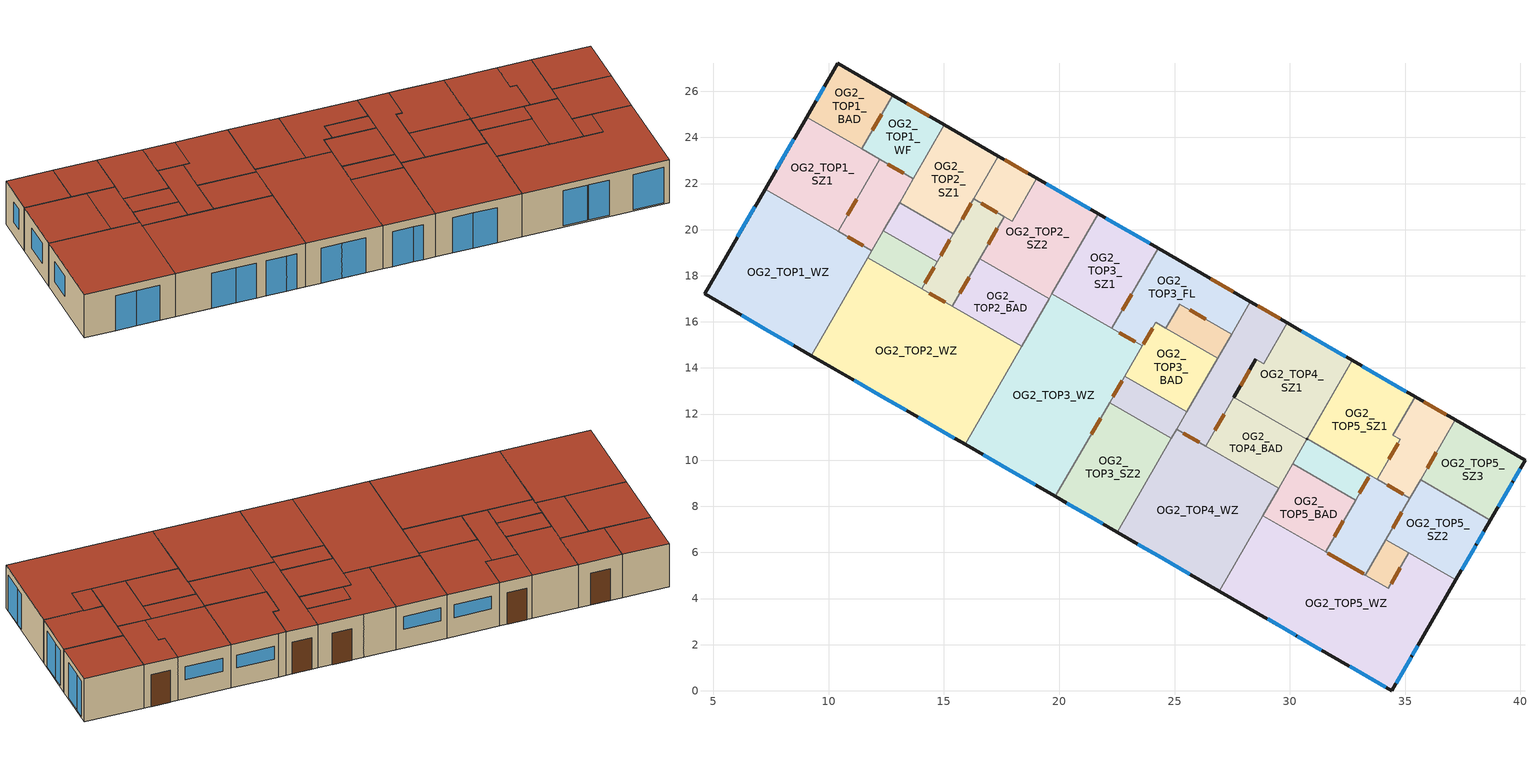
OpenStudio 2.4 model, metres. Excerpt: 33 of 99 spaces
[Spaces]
OG2_TOP5_FL
 floor to OG1_TOP5_FL: 35.21,8.35 33.28,5.02 31.55,6.02 33.47,9.35 z5.8
 wall to OG2_TOP5_SZ1: 33.8,9.17 33.47,9.35 z5.8:8.7
 wall to OG2_TOP5_AR: 33.28,5.02 34.17,6.56 z5.8:8.7
 wall to OG2_TOP5_WC: 33.47,9.35 32.85,8.27 z5.8:8.7
 wall to OG2_TOP5_WF: 35.21,8.35 33.8,9.17 z5.8:8.7
 wall to OG2_TOP5_WZ: 31.55,6.02 33.28,5.02 z5.8:8.7
 wall to OG2_TOP5_SZ2: 34.17,6.56 35.21,8.35 z5.8:8.7
 wall to OG2_TOP5_BAD: 32.85,8.27 31.55,6.02 z5.8:8.7
 door inside: 34.91,8.52 34.22,8.92 / 34.45,7.05 34.85,7.74 / 32.32,7.36 31.92,6.67 / 33.42,9.26 33.02,8.56 z5.8:7.8; 31.65,5.96 33.2,5.06 z5.8:8.61
 roof outside: 33.28,5.02 35.21,8.35 33.47,9.35 31.55,6.02 z8.7
OG2_TOP2_SZ2
 floor to OG1_TOP2_SZ2: 21.69,20.69 19.56,17.01 16.55,18.75 17.6,20.57 17.95,20.37 19.03,22.23 z5.8
 wall outside: 21.69,20.69 19.03,22.23 z5.8:8.7
 wall to OG2_TOP3_SZ1: 19.68,17.22 21.69,20.69 z5.8:8.7
 wall to OG2_TOP3_WZ: 19.56,17.01 19.68,17.22 z5.8:8.7
 wall to OG2_TOP2_BAD: 16.55,18.75 19.56,17.01 z5.8:8.7
 wall to OG2_TOP2_WF: 19.03,22.23 17.95,20.37 17.6,20.57 z5.8:8.7
 wall to OG2_TOP2_FL: 17.6,20.57 16.55,18.75 z5.8:8.7
 window: 21.35,20.89 19.44,21.99 z7.07:7.92
 door inside: 17.32,20.07 16.92,19.38 z5.8:7.8
 roof outside: 19.56,17.01 21.69,20.69 19.03,22.23 17.95,20.37 17.6,20.57 16.55,18.75 z8.7
OG2_TOP2_WC
 floor to OG1_TOP2_WC: 15.41,19.81 14.71,18.6 12.37,19.95 13.07,21.16 z5.8
 wall to OG2_TOP2_AR: 12.37,19.95 14.71,18.6 z5.8:8.7
 wall to OG2_TOP1_FL: 13.07,21.16 12.37,19.95 z5.8:8.7
 wall to OG2_TOP2_SZ1: 15.41,19.81 13.07,21.16 z5.8:8.7
 wall to OG2_TOP2_FL: 14.71,18.6 15.41,19.81 z5.8:8.7
 door inside: 14.86,18.86 15.26,19.55 z5.8:7.8
 roof outside: 14.71,18.6 15.41,19.81 13.07,21.16 12.37,19.95 z8.7
OG2_TOP3_BAD
 floor to OG1_TOP3_BAD: 26.88,14.43 25.53,12.09 22.84,13.64 24.19,15.98 z5.8
 wall to OG2_TOP4_FL: 25.53,12.09 26.88,14.43 z5.8:8.7
 wall to OG2_TOP3_WC: 26.88,14.43 24.63,15.73 z5.8:8.7
 wall to OG2_TOP3_FL: 24.63,15.73 24.19,15.98 23.6,14.95 z5.8:8.7
 wall to OG2_TOP3_WZ: 23.6,14.95 22.84,13.64 z5.8:8.7
 wall to OG2_TOP3_AR: 22.84,13.64 25.53,12.09 z5.8:8.7
 door inside: 24.05,15.73 23.65,15.04 z5.8:7.8
 roof outside: 25.53,12.09 26.88,14.43 24.19,15.98 22.84,13.64 z8.7
OG2_TOP1_WF
 floor to OG1_TOP1_WF: 15.02,24.54 13.67,22.2 11.43,23.5 12.78,25.84 z5.8
 wall outside: 15.02,24.54 12.78,25.84 z5.8:8.7
 wall to OG2_TOP1_SZ1: 11.43,23.5 12.21,23.05 z5.8:8.7
 wall to OG2_TOP2_SZ1: 13.67,22.2 15.02,24.54 z5.8:8.7
 wall to OG2_TOP1_FL: 12.21,23.05 13.67,22.2 z5.8:8.7
 wall to OG2_TOP1_BAD: 12.78,25.84 11.43,23.5 z5.8:8.7
 door inside: 12.56,22.84 13.25,22.44 / 12.29,25 11.89,24.31 z5.8:7.8
 door: 14.37,24.92 13.38,25.49 z5.8:7.92
 roof outside: 13.67,22.2 15.02,24.54 12.78,25.84 11.43,23.5 z8.7
OG2_TOP4_SZ1
 floor to OG1_TOP4_SZ1: 32.71,14.33 30.73,10.91 27.57,12.73 28.52,14.38 28.87,14.18 29.89,15.95 z5.8
 wall outside: 32.71,14.33 30.32,15.7 29.89,15.95 / 28.52,14.38 27.57,12.73 z5.8:8.7
 wall to OG2_TOP4_FL: 29.89,15.95 28.87,14.18 28.52,14.38 z5.8:8.7
 wall to OG2_TOP4_BAD: 27.57,12.73 30.73,10.91 z5.8:8.7
 wall to OG2_TOP5_SZ1 (wall_in_neighbour): 30.73,10.91 32.71,14.33 z5.8:8.7
 window: 32.42,14.5 30.51,15.6 z7.07:7.92
 door: 28.26,13.92 27.86,13.23 z5.8:7.8
 roof outside: 30.73,10.91 32.71,14.33 29.89,15.95 28.87,14.18 28.52,14.38 27.57,12.73 z8.7
OG2_TOP5_AR
 floor to OG1_TOP5_AR: 35.16,5.98 34.28,4.44 33.28,5.02 34.17,6.56 z5.8
 wall to OG2_TOP5_WZ: 33.28,5.02 34.28,4.44 35.16,5.98 z5.8:8.7
 wall to OG2_TOP5_SZ2: 35.16,5.98 34.17,6.56 z5.8:8.7
 door inside: 34.39,4.64 34.79,5.34 z5.8:7.8
 roof outside: 34.28,4.44 35.16,5.98 34.17,6.56 33.28,5.02 z8.7
OG2_TOP4_WZ
 floor to OG1_TOP4_WZ: 29.51,8.79 26.93,4.33 22.52,6.88 25.09,11.34 z5.8
 wall outside: 22.52,6.88,8.7 22.52,6.88,5.8 23.41,6.36,5.8 23.41,6.36,8.15 25.66,5.06,8.15 25.66,5.06,5.8 26.93,4.33,5.8 26.93,4.33,8.7
 wall to OG2_TOP4_BAD: 29.51,8.79 26.35,10.61 z5.8:8.7
 wall to OG2_TOP5_BAD (wall_in_neighbour): 28.82,7.59 29.51,8.79 z5.8:8.7
 wall to OG2_TOP3_AR (wall_in_neighbour): 25.09,11.34 24.87,10.95 z5.8:8.7
 wall to OG2_TOP3_SZ2 (wall_in_neighbour): 24.87,10.95 22.52,6.88 z5.8:8.7
 wall to OG2_TOP5_WZ (wall_in_neighbour): 26.93,4.33 28.82,7.59 z5.8:8.7
 wall to OG2_TOP4_FL: 26.35,10.61 25.09,11.34 z5.8:8.7
 window: 23.41,6.36 24.45,5.76 / 24.45,5.76 25.66,5.06 z5.8:8.15
 door inside: 26.07,10.77 25.37,11.17 z5.8:7.8
 roof outside: 26.93,4.33 29.51,8.79 25.09,11.34 22.52,6.88 z8.7
OG2_TOP5_WF
 floor to OG1_TOP5_WF: 37.17,11.75 35.21,8.35 33.8,9.17 34.8,10.9 34.47,11.09 35.44,12.75 z5.8
 wall outside: 37.17,11.75 35.44,12.75 z5.8:8.7
 wall to OG2_TOP5_SZ1: 35.44,12.75 34.47,11.09 34.8,10.9 33.8,9.17 z5.8:8.7
 wall to OG2_TOP5_SZ2: 35.21,8.35 35.67,9.15 z5.8:8.7
 wall to OG2_TOP5_SZ3: 35.67,9.15 37.17,11.75 z5.8:8.7
 door: 36.79,11.97 35.81,12.54 z5.8:7.92
 door inside: 35.95,9.65 36.35,10.34 / 34.7,10.72 34.3,10.03 z5.8:7.8
 roof outside: 35.21,8.35 37.17,11.75 35.44,12.75 34.47,11.09 34.8,10.9 33.8,9.17 z8.7
OG2_TOP3_SZ2
 floor to OG1_TOP3_SZ2: 24.87,10.95 22.52,6.88 19.83,8.43 22.18,12.5 z5.8
 wall outside: 19.83,8.43,8.7 19.83,8.43,5.8 20.33,8.14,5.8 20.33,8.14,8.15 21.89,7.24,8.15 21.89,7.24,5.8 22.52,6.88,5.8 22.52,6.88,8.7
 wall to OG2_TOP3_AR: 24.87,10.95 22.18,12.5 z5.8:8.7
 wall to OG2_TOP3_WZ: 22.18,12.5 19.83,8.43 z5.8:8.7
 window: 20.33,8.14 21.37,7.54 / 21.37,7.54 21.89,7.24 z5.8:8.15
 door inside: 21.79,11.82 21.39,11.12 z5.8:7.8
 roof outside: 22.52,6.88 24.87,10.95 22.18,12.5 19.83,8.43 z8.7
OG2_TOP3_FL
 floor to OG1_TOP3_FL: 28.29,16.88 27.48,15.47 25.23,16.77 24.63,15.73 24.19,15.98 23.6,14.95 22.28,15.72 24.29,19.19 z5.8
 wall outside: 28.29,16.88 25.95,18.23 24.29,19.19 z5.8:8.7
 wall to OG2_TOP4_FL: 27.48,15.47 28.29,16.88 z5.8:8.7
 wall to OG2_TOP3_WC: 24.63,15.73 25.23,16.77 27.48,15.47 z5.8:8.7
 wall to OG2_TOP3_WZ: 22.28,15.72 23.6,14.95 z5.8:8.7
 wall to OG2_TOP3_SZ1: 24.29,19.19 22.28,15.72 z5.8:8.7
 door inside: 22.61,15.53 23.3,15.13 / 25.66,16.52 26.35,16.12 / 23.14,17.2 22.74,16.5 z5.8:7.8
 door: 27.55,17.3 26.57,17.87 z5.8:7.92
 roof outside: 23.6,14.95 24.19,15.98 24.63,15.73 25.23,16.77 27.48,15.47 28.29,16.88 24.29,19.19 22.28,15.72 z8.7
OG2_TOP1_FL
 floor to OG1_TOP1_FL: 13.67,22.2 11.87,19.08 10.41,19.93 12.21,23.05 z5.8
 wall to OG2_TOP2_AR: 11.87,19.08 12.37,19.95 z5.8:8.7
 wall to OG2_TOP1_SZ1: 12.21,23.05 10.41,19.93 z5.8:8.7
 wall to OG2_TOP2_SZ1: 13.07,21.16 13.67,22.2 z5.8:8.7
 wall to OG2_TOP1_WZ: 10.41,19.93 11.87,19.08 z5.8:8.7
 door inside: 10.82,19.69 11.51,19.29 z5.8:7.8
 roof outside: 11.87,19.08 13.67,22.2 12.21,23.05 10.41,19.93 z8.7
OG2_TOP3_SZ1
 floor to OG1_TOP3_SZ1: 24.29,19.19 22.28,15.72 19.68,17.22 21.69,20.69 z5.8
 wall outside: 24.29,19.19 21.69,20.69 z5.8:8.7
 wall to OG2_TOP3_WZ: 19.68,17.22 22.28,15.72 z5.8:8.7
 window: 23.92,19.4 22.02,20.5 z7.07:7.92
 roof outside: 22.28,15.72 24.29,19.19 21.69,20.69 19.68,17.22 z8.7
OG2_TOP5_SZ1
 floor to OG1_TOP5_SZ1: 35.44,12.75 34.47,11.09 34.8,10.9 33.8,9.17 30.75,10.93 32.71,14.33 z5.8
 wall outside: 35.44,12.75 32.71,14.33 z5.8:8.7
 wall to OG2_TOP5_WC: 30.75,10.93 33.47,9.35 z5.8:8.7
 window: 35.05,12.98 33.14,14.08 z7.07:7.92
 roof outside: 33.8,9.17 34.8,10.9 34.47,11.09 35.44,12.75 32.71,14.33 30.75,10.93 z8.7
OG2_TOP5_WC
 floor to OG1_TOP5_WC: 33.47,9.35 32.85,8.27 30.12,9.85 30.75,10.93 z5.8
 wall outside: 30.75,10.93 30.73,10.91 z5.8:8.7
 wall to OG2_TOP4_BAD (wall_in_neighbour): 30.73,10.91 30.12,9.85 z5.8:8.7
 wall to OG2_TOP5_BAD: 30.12,9.85 32.85,8.27 z5.8:8.7
 roof outside: 32.85,8.27 33.47,9.35 30.75,10.93 30.12,9.85 z8.7
OG2_TOP2_FL
 floor to OG1_TOP2_FL: 17.6,20.57 15.35,16.67 14.03,17.43 16.28,21.33 z5.8
 wall to OG2_TOP2_SZ1: 16.28,21.33 15.41,19.81 z5.8:8.7
 wall to OG2_TOP2_BAD: 15.35,16.67 16.55,18.75 z5.8:8.7
 wall to OG2_TOP2_AR: 14.71,18.6 14.03,17.43 z5.8:8.7
 wall to OG2_TOP2_WF: 17.6,20.57 16.28,21.33 z5.8:8.7
 wall to OG2_TOP2_WZ: 14.03,17.43 15.35,16.67 z5.8:8.7
 door inside: 17.3,20.74 16.61,21.14 / 15.68,17.24 16.08,17.93 / 16.18,21.15 15.78,20.46 / 14.58,18.37 14.18,17.68 / 14.36,17.24 15.05,16.84 z5.8:7.8
 roof outside: 15.35,16.67 17.6,20.57 16.28,21.33 14.03,17.43 z8.7
OG2_TOP1_BAD
 floor to OG1_TOP1_BAD: 12.78,25.84 11.43,23.5 9.04,24.88 10.39,27.22 z5.8
 wall outside: 12.78,25.84 10.39,27.22 9.04,24.88 z5.8:8.7
 wall to OG2_TOP1_SZ1: 9.04,24.88 11.43,23.5 z5.8:8.7
 window: 9.8,26.21 9.45,25.6 z6.7:8.05
 roof outside: 11.43,23.5 12.78,25.84 10.39,27.22 9.04,24.88 z8.7
OG2_TOP4_FL
 floor to OG1_TOP4_FL: 29.89,15.95 28.87,14.18 28.52,14.38 26.35,10.61 25.09,11.34 28.29,16.88 z5.8
 wall outside: 27.57,12.73 27.59,12.75 28.52,14.38 / 29.89,15.95 28.29,16.88 z5.8:8.7
 wall to OG2_TOP3_AR (wall_in_neighbour): 25.53,12.09 25.09,11.34 z5.8:8.7
 wall to OG2_TOP3_WC (wall_in_neighbour): 27.48,15.47 26.88,14.43 z5.8:8.7
 wall to OG2_TOP4_BAD: 26.35,10.61 27.57,12.73 z5.8:8.7
 door inside: 26.75,11.3 27.15,11.99 z5.8:7.8
 door: 27.86,13.23 28.26,13.92 z5.8:7.8; 29.59,16.13 28.61,16.7 z5.8:7.92
 roof outside: 26.35,10.61 28.52,14.38 28.87,14.18 29.89,15.95 28.29,16.88 25.09,11.34 z8.7
OG2_TOP2_WF
 floor to OG1_TOP2_WF: 19.03,22.23 17.95,20.37 16.28,21.33 17.36,23.19 z5.8
 wall outside: 19.03,22.23 17.36,23.19 z5.8:8.7
 wall to OG2_TOP2_SZ1: 17.36,23.19 16.28,21.33 z5.8:8.7
 door: 18.63,22.46 17.64,23.03 z5.8:7.92
 roof outside: 17.95,20.37 19.03,22.23 17.36,23.19 16.28,21.33 z8.7
OG2_TOP5_SZ3
 floor to OG1_TOP5_SZ3: 40.2,10 38.7,7.4 35.67,9.15 37.17,11.75 z5.8
 wall outside: 38.7,7.4 40.2,10 37.17,11.75 z5.8:8.7
 wall to OG2_TOP5_SZ2: 35.67,9.15 38.7,7.4 z5.8:8.7
 window: 39.04,7.99 39.64,9.03 / 39.69,9.11 39.99,9.63 z5.9:8.25
 roof outside: 38.7,7.4 40.2,10 37.17,11.75 35.67,9.15 z8.7
OG2_TOP1_WZ
 floor to OG1_TOP1_WZ: 11.87,19.08 9.25,14.54 4.61,17.21 7.24,21.76 z5.8
 wall outside: 7.24,21.76 4.61,17.21 z5.8:8.7; 4.61,17.21,8.7 4.61,17.21,5.8 6.22,16.29,5.8 6.22,16.29,8.15 8.47,14.99,8.15 8.47,14.99,5.8 9.25,14.54,5.8 9.25,14.54,8.7
 wall to OG2_TOP1_SZ1: 10.41,19.93 7.24,21.76 z5.8:8.7
 wall to OG2_TOP2_WZ: 9.25,14.54 11.7,18.78 z5.8:8.7
 wall to OG2_TOP2_AR: 11.7,18.78 11.87,19.08 z5.8:8.7
 window: 6.79,20.98 6.04,19.68 z6.7:8.05; 6.22,16.29 7.26,15.69 / 7.26,15.69 8.47,14.99 z5.8:8.15
 roof outside: 9.25,14.54 11.87,19.08 7.24,21.76 4.61,17.21 z8.7
OG2_TOP1_SZ1
 floor to OG1_TOP1_SZ1: 12.21,23.05 10.41,19.93 7.24,21.76 9.04,24.88 z5.8
 wall outside: 9.04,24.88 7.24,21.76 z5.8:8.7
 window: 8.48,23.92 7.73,22.62 z6.7:8.05
 door inside: 10.81,20.63 11.21,21.33 z5.8:7.8
 roof outside: 10.41,19.93 12.21,23.05 9.04,24.88 7.24,21.76 z8.7
OG2_TOP2_BAD
 floor to OG1_TOP2_BAD: 19.56,17.01 18.36,14.93 15.35,16.67 16.55,18.75 z5.8
 wall to OG2_TOP2_WZ: 15.35,16.67 18.36,14.93 z5.8:8.7
 wall to OG2_TOP3_WZ: 18.36,14.93 19.56,17.01 z5.8:8.7
 roof outside: 18.36,14.93 19.56,17.01 16.55,18.75 15.35,16.67 z8.7
OG2_TOP2_WZ
 floor to OG1_TOP2_WZ: 18.36,14.93 15.91,10.69 9.25,14.54 11.7,18.78 z5.8
 wall outside: 9.25,14.54,8.7 9.25,14.54,5.8 11.12,13.46,5.8 11.12,13.46,8.15 13.37,12.16,8.15 13.37,12.16,5.8 13.89,11.85,5.8 13.89,11.85,8.15 15.45,10.95,8.15 15.45,10.95,5.8 15.91,10.69,5.8 15.91,10.69,8.7
 wall to OG2_TOP3_WZ: 15.91,10.69 18.36,14.93 z5.8:8.7
 wall to OG2_TOP2_AR: 14.03,17.43 11.7,18.78 z5.8:8.7
 window: 11.12,13.46 12.33,12.76 / 12.33,12.76 13.37,12.16 / 13.89,11.85 14.93,11.25 / 14.93,11.25 15.45,10.95 z5.8:8.15
 roof outside: 15.91,10.69 18.36,14.93 11.7,18.78 9.25,14.54 z8.7
OG2_TOP3_WZ
 floor to OG1_TOP3_WZ: 23.6,14.95 19.83,8.43 15.91,10.69 19.68,17.22 z5.8
 wall outside: 15.91,10.69,8.7 15.91,10.69,5.8 16.7,10.23,5.8 16.7,10.23,8.15 18.96,8.93,8.15 18.96,8.93,5.8 19.83,8.43,5.8 19.83,8.43,8.7
 wall to OG2_TOP3_AR: 22.18,12.5 22.84,13.64 z5.8:8.7
 window: 16.7,10.23 17.74,9.63 / 17.74,9.63 18.96,8.93 z5.8:8.15
 door inside: 22.33,12.75 22.73,13.44 z5.8:7.8
 roof outside: 19.83,8.43 23.6,14.95 19.68,17.22 15.91,10.69 z8.7
OG2_TOP4_BAD
 floor to OG1_TOP4_BAD: 30.73,10.91 29.51,8.79 26.35,10.61 27.57,12.73 z5.8
 wall to OG2_TOP5_BAD (wall_in_neighbour): 29.51,8.79 30.12,9.85 z5.8:8.7
 roof outside: 29.51,8.79 30.73,10.91 27.57,12.73 26.35,10.61 z8.7
OG2_TOP3_WC
 floor to OG1_TOP3_WC: 27.48,15.47 26.88,14.43 24.63,15.73 25.23,16.77 z5.8
 roof outside: 26.88,14.43 27.48,15.47 25.23,16.77 24.63,15.73 z8.7
OG2_TOP3_AR
 floor to OG1_TOP3_AR: 25.53,12.09 24.87,10.95 22.18,12.5 22.84,13.64 z5.8
 roof outside: 24.87,10.95 25.53,12.09 22.84,13.64 22.18,12.5 z8.7
OG2_TOP2_SZ1
 floor to OG1_TOP2_SZ1: 17.36,23.19 15.41,19.81 13.07,21.16 15.02,24.54 z5.8
 wall outside: 17.36,23.19 15.02,24.54 z5.8:8.7
 roof outside: 15.41,19.81 17.36,23.19 15.02,24.54 13.07,21.16 z8.7
OG2_TOP2_AR
 floor to OG1_TOP2_AR: 14.71,18.6 14.03,17.43 11.7,18.78 12.37,19.95 z5.8
 roof outside: 14.03,17.43 14.71,18.6 12.37,19.95 11.7,18.78 z8.7
OG2_TOP5_SZ2
 floor to OG1_TOP5_SZ2: 38.7,7.4 37.2,4.81 34.17,6.56 35.67,9.15 z5.8
 wall outside: 37.2,4.81 38.7,7.4 z5.8:8.7
 wall to OG2_TOP5_WZ: 35.16,5.98 37.2,4.81 z5.8:8.7
 window: 37.46,5.25 38.06,6.29 / 38.11,6.38 38.41,6.9 z5.9:8.25
 roof outside: 37.2,4.81 38.7,7.4 35.67,9.15 34.17,6.56 z8.7
OG2_TOP5_BAD
 floor to OG1_TOP5_BAD: 32.85,8.27 31.55,6.02 28.82,7.59 30.12,9.85 z5.8
 wall to OG2_TOP5_WZ: 28.82,7.59 31.55,6.02 z5.8:8.7
 roof outside: 31.55,6.02 32.85,8.27 30.12,9.85 28.82,7.59 z8.7
OG2_TOP5_WZ
 floor to OG1_TOP5_WZ: 37.2,4.81 34.43,0 26.93,4.32 28.82,7.59 34.28,4.44 35.16,5.98 z5.8
 wall outside: 26.93,4.32 34.43,0 37.2,4.81 z5.8:8.7
 window: 29.03,3.11 30.25,2.41 / 30.33,2.36 31.37,1.76 / 32.6,1.05 34.16,0.15 / 34.61,0.32 35.26,1.44 / 35.31,1.53 35.56,1.96 z5.9:8.25
 roof outside: 34.43,0 37.2,4.81 35.16,5.98 34.28,4.44 28.82,7.59 26.93,4.32 z8.7
[ClimateZones]
Climate Zone Institution Name 1=ASHRAE; Climate Zone Document Name 1=ANSI/ASHRAE Standard 169; Climate Zone Document Year 1=2006; Climate Zone Institution Name 2=CEC; Climate Zone Document Name 2=California Climate Zone Descriptions; Climate Zone Document Year 2=1995
[Building]
PKOM4: Building Sector Type=Residential; North Axis {deg}=0; Nominal Floor to Floor Height {m}=6.76792e-17; Default Construction Set=PKOM4 Construction; Standards Building Type=MidriseApartment
[Site]
Site 1
[DefaultConstructionSet]
PKOM4 Construction: Default Exterior Surface Constructions=Default Surface Constructions 1; Default Interior Surface Constructions=Default Surface Constructions 2; Default Ground Contact Surface Constructions=Default Surface Constructions 3; Default Exterior SubSurface Constructions=Default Sub Surface Constructions 1; Default Interior SubSurface Constructions=Default Sub Surface Constructions 2
[DefaultSurfaceConstructions]
Name | Floor Construction | Wall Construction | Roof Ceiling Construction
Default Surface Constructions 1 | floor_external | wall_out | roof
Default Surface Constructions 2 | floor_internal | wall_in | floor_internal
Default Surface Constructions 3 | floor_basement | wall_basement | floor_basement
[DefaultSubSurfaceConstructions]
Name | Fixed Window Construction | Operable Window Construction | Door Construction | Glass Door Construction
Default Sub Surface Constructions 1 | window_1 | window_1 | door_out | window_1
Default Sub Surface Constructions 2 | door_in | door_in | door_in
[Construction]
floor_basement; wall_basement; floor_internal; floor_external; roof; wall_out; wall_in_neighbour; wall_in; door_out; door_in; window_1: 
[Space] Default Construction Set=PKOM4 Construction; Building Story=2OG; Thermal Zone=neighbour up
Name | Space Type
OG2_TOP5_FL; OG2_TOP3_FL; OG2_TOP1_FL; OG2_TOP2_FL; OG2_TOP4_FL | FL
OG2_TOP2_SZ2; OG2_TOP4_SZ1; OG2_TOP3_SZ2; OG2_TOP3_SZ1; OG2_TOP5_SZ1; OG2_TOP5_SZ3; OG2_TOP1_SZ1; OG2_TOP2_SZ1; OG2_TOP5_SZ2 | SZ
OG2_TOP2_WC; OG2_TOP5_WC; OG2_TOP3_WC | WC
OG2_TOP3_BAD; OG2_TOP1_BAD; OG2_TOP2_BAD; OG2_TOP4_BAD; OG2_TOP5_BAD | BAD
OG2_TOP1_WF; OG2_TOP5_WF; OG2_TOP2_WF | WF
OG2_TOP5_AR; OG2_TOP3_AR; OG2_TOP2_AR | AR
OG2_TOP4_WZ; OG2_TOP1_WZ; OG2_TOP2_WZ; OG2_TOP3_WZ; OG2_TOP5_WZ | WZ
[SpaceType]
WZ; BAD; WC; SZ; AR; FL; WF
[BuildingStory]
UG; 2OG
[ThermalZone]
neighbour up: Use Ideal Air Loads=No
